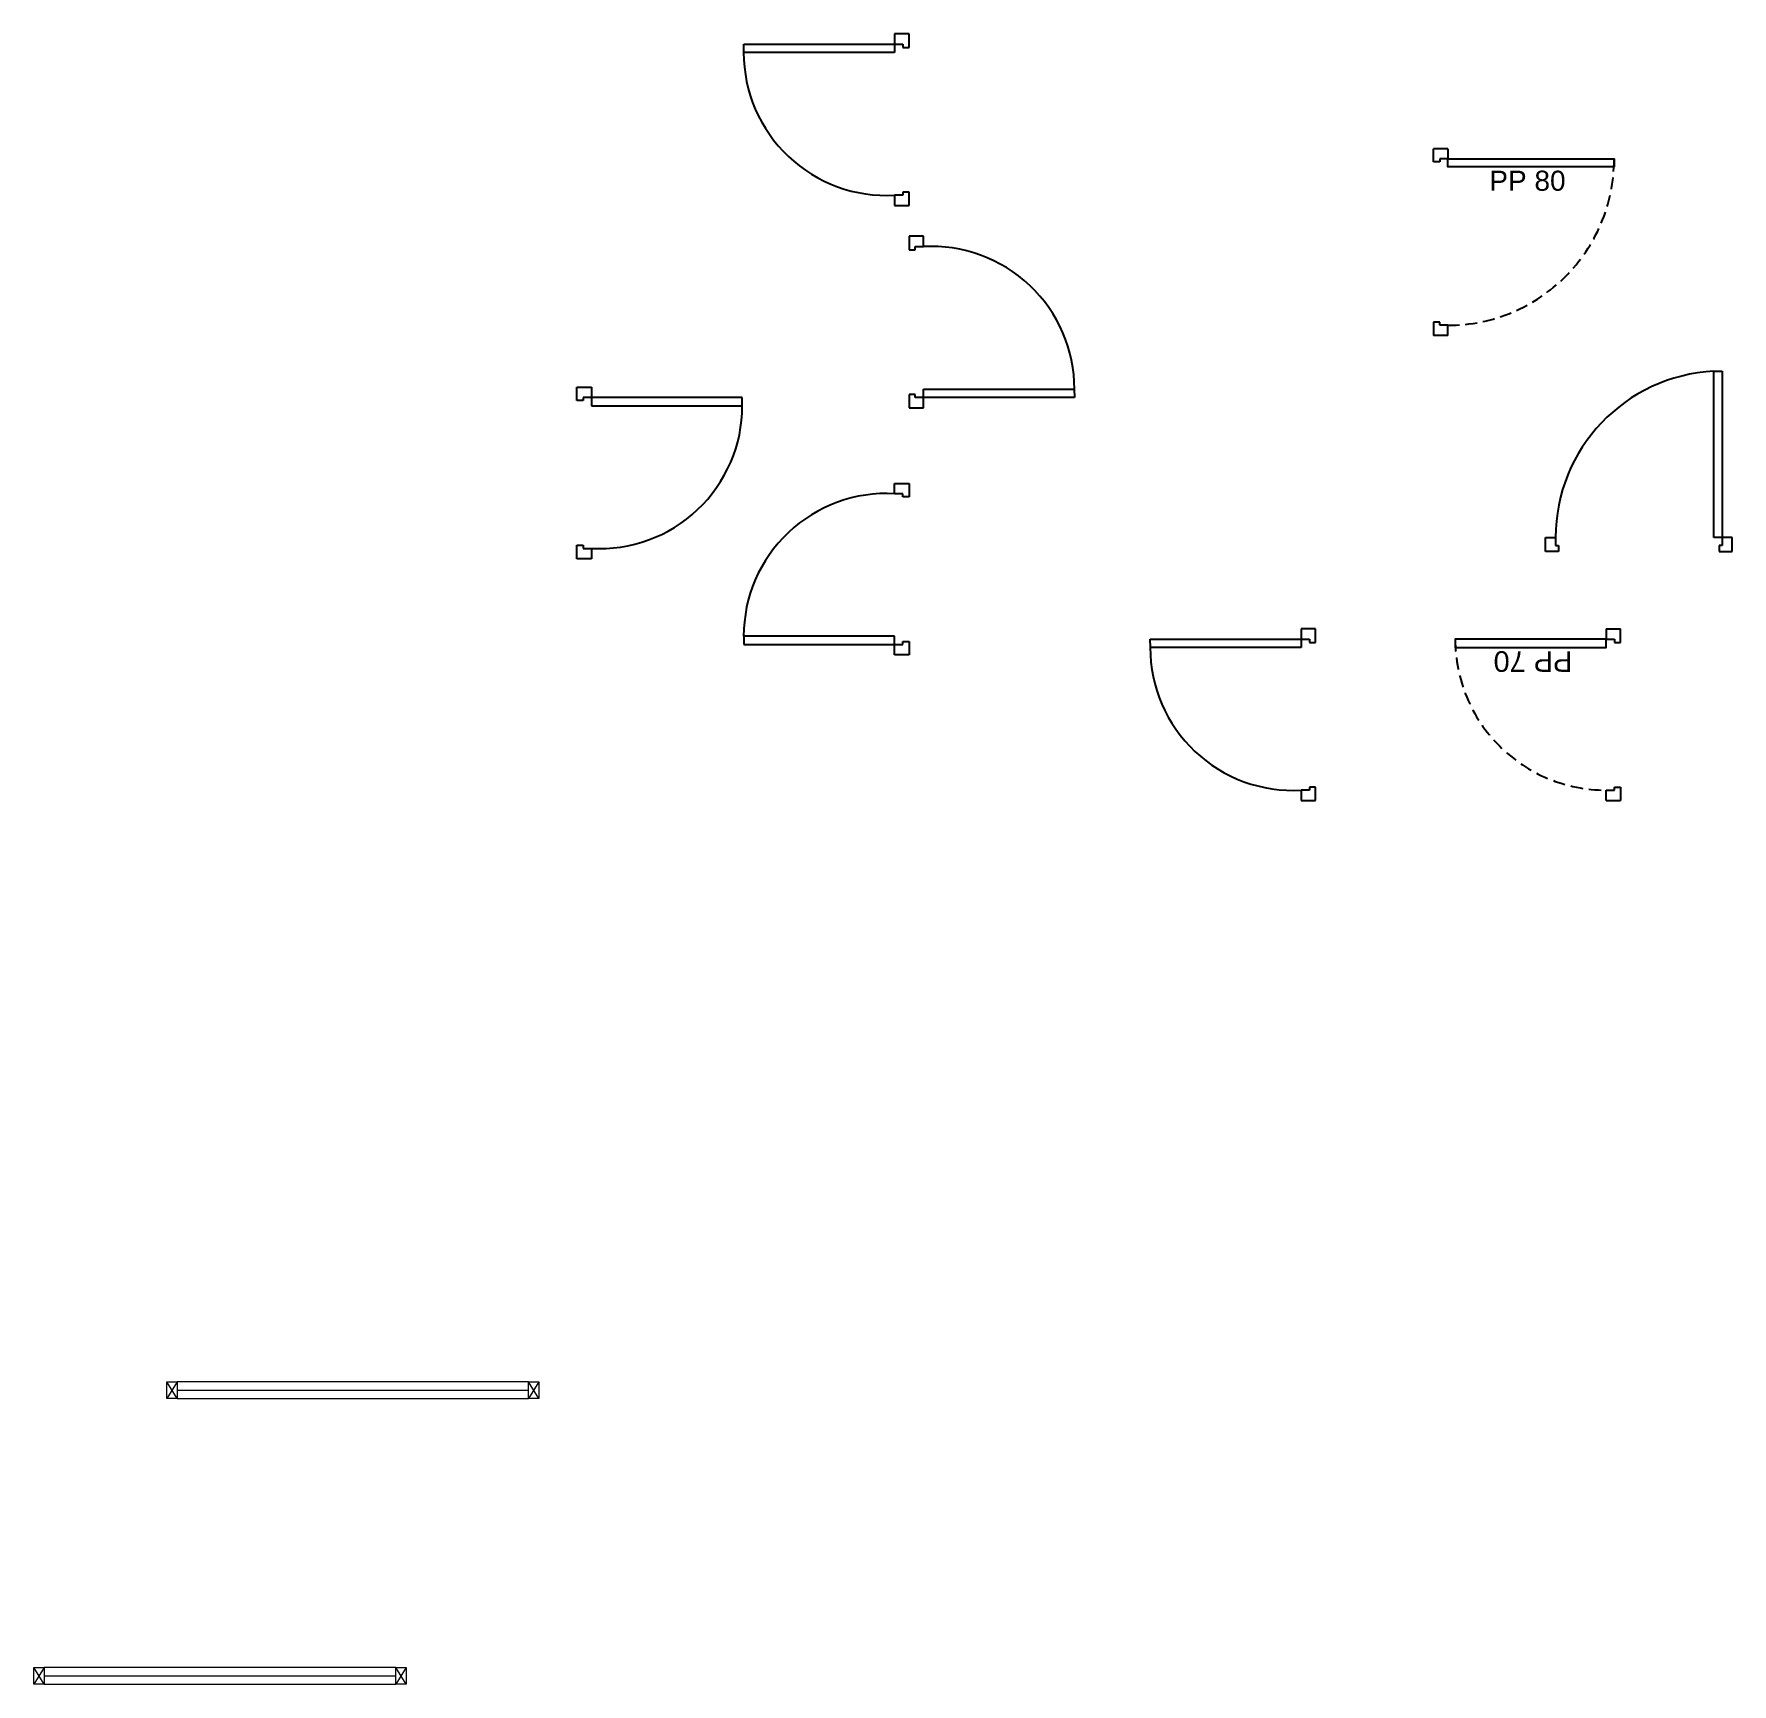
# Model space of a CAD drawing. Header units: millimetres. Extents: x -210 to 11976, y -396 to 3955.
# Drawn here: x 11155 to 11976, y 3157 to 3955 of the extents above.
import ezdxf

# ---------------------------------------------------------------- set-up
doc = ezdxf.new("R2010")
doc.units = ezdxf.units.MM
doc.linetypes.add('CACHEx2', pattern=[0.590551, 0.393701, -0.19685])
doc.layers.add('MenuisExt', color=140, linetype='Continuous', lineweight=18)
doc.layers.add('MenuisInt', color=4, linetype='Continuous')
doc.styles.get("Standard").update_dxf_attribs({"font": 'Arial.ttf'})

# ---------------------------------------------------------------- blocks, each defined once
blk = doc.blocks.new('*U3')
at = {"color": 0}
for p, q in [((-83, 7), (-83, 0)), ((-83, 7), (-78, 7)), ((-76.5, 0), (-83, 0)), ((-78, 7), (-78, 3)), ((-78, 3), (-76.5, 3)), ((-76.5, 3), (-76.5, 0)), ((-6.5, 3), (-6.5, 0)), ((-5, 3), (-6.5, 3)), ((-6.5, 0), (0, 0)), ((-5, 7), (-5, 3)), ((0, 7), (-5, 7)), ((0, 7), (0, 0))]:
    blk.add_line(p, q, dxfattribs=at)
blk.add_lwpolyline([(-5, 7), (-5, 80), (-9, 80), (-9, 7)], close=True, dxfattribs=at)
at = {"color": 0, "linetype": 'CACHEx2', "ltscale": 15}
blk.add_arc((-5, 7), 73, 90, 180, dxfattribs=at)
at = {"color": 0, "linetype": 'CACHEx2', "ltscale": 0.1}
blk.add_arc((-5, 7), 73, 90, 93.14107, dxfattribs=at)
at = {"color": 0, "insert": (-15.69, 42.41), "char_height": 10, "width": 48.4438, "attachment_point": 5, "rotation": 90}
blk.add_mtext('PP 70 ', dxfattribs=at)
blk = doc.blocks.new('*U5')
at = {"color": 0}
for p, q in [((-6.5, 0), (0, 0)), ((0, -7), (0, 0)), ((-86.5, 0), (-93, 0)), ((-93, -7), (-93, 0)), ((-93, -7), (-88, -7)), ((-88, -7), (-88, -3)), ((-88, -3), (-86.5, -3)), ((-86.5, -3), (-86.5, 0)), ((-6.5, -3), (-6.5, 0)), ((-5, -3), (-6.5, -3)), ((-5, -7), (-5, -3)), ((0, -7), (-5, -7))]:
    blk.add_line(p, q, dxfattribs=at)
blk.add_lwpolyline([(-5, -7), (-5, -90), (-9, -90), (-9, -7)], close=True, dxfattribs=at)
at = {"color": 0, "linetype": 'CACHEx2', "ltscale": 15}
blk.add_arc((-5, -7), 83, 180, 270, dxfattribs=at)
at = {"color": 0, "insert": (-15.95, -46.77), "char_height": 10, "width": 52.7636, "attachment_point": 5, "rotation": 270}
blk.add_mtext('PP 80 ', dxfattribs=at)
blk = doc.blocks.new('*U7')
at = {"color": 0, "linetype": 'ByBlock', "lineweight": -2}
for points in [[(-264, -8), (-269, -8), (-269, 0), (-264, 0)], [(-94, 0), (-264, 0), (-264, -8), (-94, -8)], [(-89, -8), (-94, -8), (-94, 0), (-89, 0)]]:
    blk.add_lwpolyline(points, close=True, dxfattribs=at)
for points in [[(-264, -8), (-269, 0)], [(-264, 0), (-269, -8)], [(-89, -8), (-94, 0)], [(-89, 0), (-94, -8)], [(-264, -4), (-94, -4)]]:
    blk.add_lwpolyline(points, dxfattribs=at)

msp = doc.modelspace()

# ---------------------------------------------------------------- linework, layer by layer
for p, q in [((11578.23, 3955.33), (11571.23, 3955.33)), ((11571.23, 3955.33), (11571.23, 3950.33)), ((11578.23, 3948.83), (11578.23, 3955.33)), ((11498.33, 3946.33), (11498.23, 3950.33)), ((11498.23, 3950.33), (11571.23, 3950.33)), ((11571.23, 3946.33), (11498.33, 3946.33)), ((11571.23, 3950.33), (11575.23, 3950.33)), ((11571.23, 3950.33), (11571.23, 3946.33)), ((11575.23, 3950.33), (11575.23, 3948.83)), ((11575.23, 3948.83), (11578.23, 3948.83)), ((11575.23, 3877.33), (11571.23, 3877.33)), ((11571.23, 3877.33), (11571.23, 3872.33)), ((11578.23, 3878.83), (11575.23, 3878.83)), ((11575.23, 3878.83), (11575.23, 3877.33)), ((11578.23, 3872.33), (11578.23, 3878.83)), ((11571.23, 3872.33), (11578.23, 3872.33)), ((11585.23, 3857.47), (11578.23, 3857.47)), ((11578.23, 3857.47), (11578.23, 3850.97)), ((11581.23, 3850.97), (11581.23, 3852.47)), ((11581.23, 3852.47), (11585.23, 3852.47)), ((11585.23, 3852.47), (11585.23, 3857.47)), ((11578.23, 3850.97), (11581.23, 3850.97)), ((11417.58, 3777.97), (11417.58, 3784.47)), ((11417.58, 3784.47), (11424.58, 3784.47)), ((11424.58, 3779.47), (11420.58, 3779.47)), ((11420.58, 3779.47), (11420.58, 3777.97)), ((11424.58, 3784.47), (11424.58, 3779.47)), ((11424.58, 3779.47), (11424.58, 3775.47)), ((11497.58, 3779.47), (11424.58, 3779.47)), ((11497.47, 3775.47), (11497.58, 3779.47)), ((11581.23, 3780.97), (11578.23, 3780.97)), ((11578.23, 3780.97), (11578.23, 3774.47)), ((11581.23, 3779.47), (11581.23, 3780.97)), ((11585.23, 3779.47), (11581.23, 3779.47)), ((11585.23, 3779.47), (11585.23, 3783.47)), ((11585.23, 3783.47), (11658.12, 3783.47)), ((11585.23, 3774.47), (11585.23, 3779.47)), ((11658.23, 3779.47), (11585.23, 3779.47)), ((11658.12, 3783.47), (11658.23, 3779.47)), ((11420.58, 3777.97), (11417.58, 3777.97)), ((11424.58, 3775.47), (11497.47, 3775.47)), ((11578.23, 3774.47), (11585.23, 3774.47)), ((11571.23, 3737.95), (11578.23, 3737.95)), ((11571.23, 3732.95), (11571.23, 3737.95)), ((11578.23, 3737.95), (11578.23, 3731.45)), ((11575.23, 3732.95), (11571.23, 3732.95)), ((11575.23, 3731.45), (11575.23, 3732.95)), ((11578.23, 3731.45), (11575.23, 3731.45)), ((11417.58, 3701.47), (11417.58, 3707.97)), ((11417.58, 3707.97), (11420.58, 3707.97)), ((11420.58, 3707.97), (11420.58, 3706.47)), ((11420.58, 3706.47), (11424.58, 3706.47)), ((11424.58, 3706.47), (11424.58, 3701.47)), ((11424.58, 3701.47), (11417.58, 3701.47)), ((11498.33, 3663.95), (11498.23, 3659.95)), ((11571.23, 3663.95), (11498.33, 3663.95)), ((11571.23, 3659.95), (11571.23, 3663.95)), ((11774.86, 3667.53), (11767.86, 3667.53)), ((11767.86, 3667.53), (11767.86, 3662.53)), ((11774.86, 3661.03), (11774.86, 3667.53)), ((11498.23, 3659.95), (11571.23, 3659.95)), ((11571.23, 3654.95), (11571.23, 3659.95)), ((11571.23, 3659.95), (11575.23, 3659.95)), ((11575.23, 3661.45), (11578.23, 3661.45)), ((11575.23, 3659.95), (11575.23, 3661.45)), ((11578.23, 3661.45), (11578.23, 3654.95)), ((11694.97, 3658.53), (11694.86, 3662.53)), ((11694.86, 3662.53), (11767.86, 3662.53)), ((11767.86, 3658.53), (11694.97, 3658.53)), ((11767.86, 3662.53), (11771.86, 3662.53)), ((11767.86, 3662.53), (11767.86, 3658.53)), ((11771.86, 3662.53), (11771.86, 3661.03)), ((11771.86, 3661.03), (11774.86, 3661.03)), ((11578.23, 3654.95), (11571.23, 3654.95)), ((11774.86, 3591.03), (11771.86, 3591.03)), ((11771.86, 3591.03), (11771.86, 3589.53)), ((11774.86, 3584.53), (11774.86, 3591.03)), ((11771.86, 3589.53), (11767.86, 3589.53)), ((11767.86, 3589.53), (11767.86, 3584.53)), ((11767.86, 3584.53), (11774.86, 3584.53))]:
    msp.add_line(p, q)
for centre, start, end in [((11567.33, 3946.33), 180, 273.22708), ((11589.12, 3783.47), 0, 93.22708), ((11428.47, 3775.47), 266.77292, 0), ((11567.33, 3663.95), 86.77292, 180), ((11763.97, 3658.53), 180, 273.22708)]:
    msp.add_arc(centre, 69.11, start, end)
at = {"layer": 'MenuisInt'}
for p, q in [((11967.6, 3711.73), (11967.6, 3792.24)), ((11967.6, 3792.24), (11971.48, 3792.24)), ((11971.48, 3792.24), (11971.48, 3711.73)), ((11886.12, 3704.94), (11886.12, 3711.73)), ((11886.12, 3711.73), (11890.97, 3711.73)), ((11892.43, 3704.94), (11886.12, 3704.94)), ((11890.97, 3711.73), (11890.97, 3707.85)), ((11890.97, 3707.85), (11892.43, 3707.85)), ((11892.43, 3707.85), (11892.43, 3704.94)), ((11971.48, 3711.73), (11967.6, 3711.73)), ((11971.48, 3707.85), (11970.03, 3707.85)), ((11970.03, 3707.85), (11970.03, 3704.94)), ((11970.03, 3704.94), (11976.33, 3704.94)), ((11976.33, 3711.73), (11971.48, 3711.73)), ((11971.48, 3711.73), (11971.48, 3707.85)), ((11976.33, 3704.94), (11976.33, 3711.73))]:
    msp.add_line(p, q, dxfattribs=at)
msp.add_arc((11971.48, 3711.73), 80.51, 92.76231, 180, dxfattribs=at)

# ---------------------------------------------------------------- block references
at = {"layer": 'MenuisExt'}
for p in [(11488.18, 3303.33), (11423.92, 3165.14)]:
    msp.add_blockref('*U7', p, dxfattribs=at)
at = {"layer": 'MenuisInt', "xscale": 0.97, "yscale": 0.97, "zscale": 0.97, "rotation": 90}
msp.add_blockref('*U5', (11832, 3899.75), dxfattribs=at)
at = {"layer": 'MenuisInt', "rotation": 89.99999999999999}
msp.add_blockref('*U3', (11922.42, 3667.53), dxfattribs=at)

doc.saveas('drawing.dxf')
